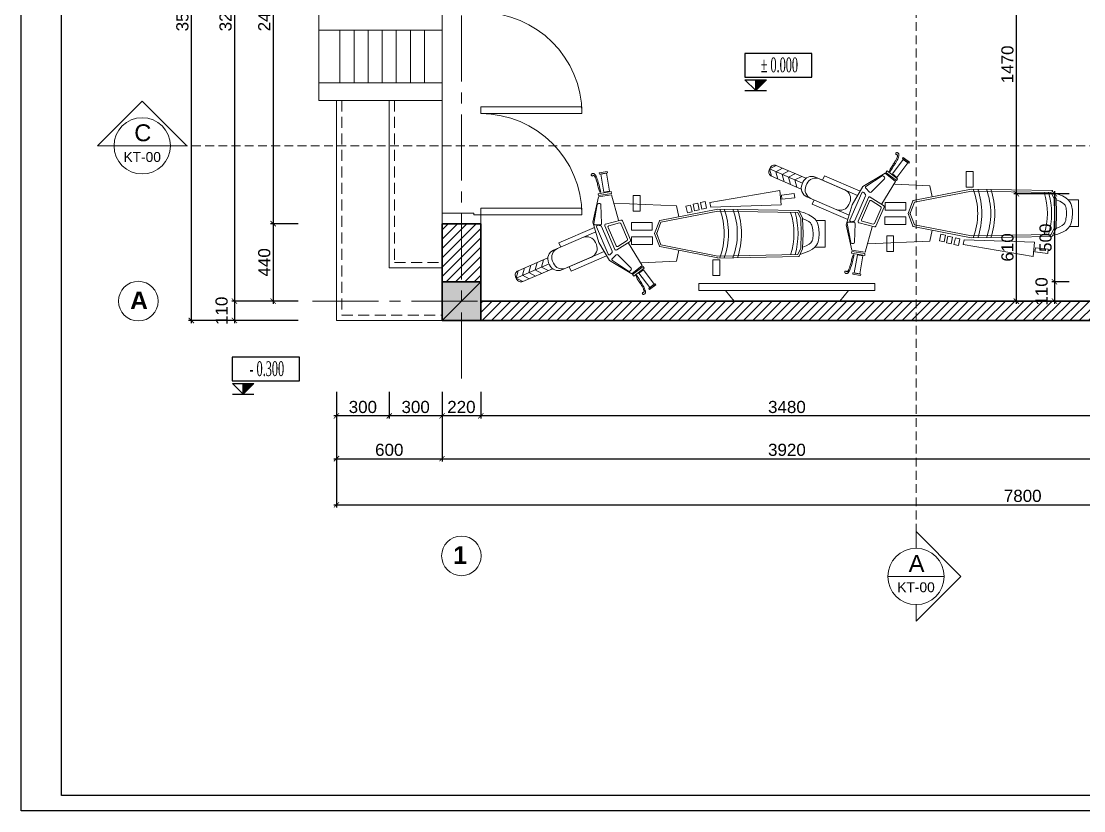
# Model space of a CAD drawing. Header units: millimetres. Extents: x 522695 to 636011, y 461124 to 505319.
# Drawn here: x 522695 to 528734, y 496409 to 500895 of the extents above; entities that cross this region are included whole.
import ezdxf
from ezdxf.enums import TextEntityAlignment as Align

# ---------------------------------------------------------------- set-up
doc = ezdxf.new("R2010")
doc.units = ezdxf.units.MM
doc.header["$LTSCALE"] = 500
doc.header["$MEASUREMENT"] = 0
doc.linetypes.add('CENTER2', pattern=[1.125, 0.75, -0.125, 0.125, -0.125])
doc.linetypes.add('DASHED2', pattern=[0.375, 0.25, -0.125])
doc.layers.get('0').update_dxf_attribs({"linetype": 'CONTINUOUS'})
doc.layers.get('DEFPOINTS').update_dxf_attribs({"color": 250, "linetype": 'CONTINUOUS'})
for name, color, linetype, lineweight in [('DH_CAT', 3, 'CONTINUOUS', 35), ('DH_HATCH', 250, 'CONTINUOUS', 5), ('DH_KHUAT', 149, 'DASHED2', 9), ('DH_KTHUOC', 8, 'CONTINUOUS', 5), ('DH_NETMANH', 9, 'CONTINUOUS', 5), ('DH_NOITHAT', 252, 'CONTINUOUS', 9), ('DH_TEXT', 4, 'CONTINUOUS', 13), ('DH_THAY', 4, 'CONTINUOUS', 13), ('DH_TRUC', 251, 'CENTER2', 5), ('TEXT', 3, 'CONTINUOUS', 25)]:
    doc.layers.add(name, color=color, linetype=linetype, lineweight=lineweight)
doc.layers.add('E_Thay', color=33, linetype='CONTINUOUS')
doc.layers.add('IN', color=5, linetype='CONTINUOUS')
doc.styles.add('arial', font='arial.ttf')
doc.styles.add('DH_ARIAL_B', font='arialbd.ttf')
doc.styles.add('DH_KITHUOC', font='arial.ttf')
doc.styles.add('ROMANSssss', font='vntimeh.shx', dxfattribs={"width": 0.55})
doc.dimstyles.new('DH_100s', dxfattribs={"dimtxt": 230, "dimasz": 100, "dimexe": 50, "dimexo": 0, "dimgap": 50, "dimtad": 1, "dimdec": 0, "dimzin": 0, "dimdsep": 46, "dimtxsty": 'DH_KITHUOC', "dimblk1": 'ARCHTICK', "dimblk2": 'ARCHTICK', "dimsah": 1, "dimcen": 90, "dimdle": 50, "dimclrd": 8, "dimclre": 8, "dimclrt": 4, "dimadec": 0, "dimazin": 0, "dimtfac": 100, "dimtdec": 0, "dimtofl": 0, "dimtmove": 2, "dimatfit": 3, "dimldrblk": 'ARCHTICK', "dimfxl": 1, "dimtolj": 2, "dimtzin": 0, "dimarcsym": 0})

# ---------------------------------------------------------------- blocks, each defined once
blk = doc.blocks.new('*U23')
for points in [[(-300, 0), (-350, -60), (350, -60), (300, 0)], [(-500, -60), (-500, -100), (500, -100), (500, -60)]]:
    blk.add_lwpolyline(points, close=True)
blk = doc.blocks.new('cot220')
at = {"layer": 'DH_HATCH'}
blk.add_hatch(color=256, dxfattribs=at).paths.add_polyline_path([(-110, -110), (110, -110), (110, 110), (-110, 110)])
at = {"layer": 'DH_CAT'}
blk.add_lwpolyline([(-110, -110), (110, -110), (110, 110), (-110, 110)], close=True, dxfattribs=at)
blk.add_lwpolyline([(110, 110), (-110, -110)], dxfattribs=at)
blk = doc.blocks.new('mb-xemay3')
for p, q in [((-250.9, 1752.4), (-271.2, 1714.2)), ((-170.2, 1565.2), (-250.9, 1752.4)), ((-250.9, 1752.4), (-209.3, 1741)), ((-235.3, 1716.2), (-255.6, 1678.1)), ((-235.3, 1716.2), (-193.7, 1704.8)), ((-219.7, 1680.1), (-240, 1641.9)), ((-204.1, 1643.9), (-224.4, 1605.8)), ((-219.7, 1680.1), (-178.1, 1668.7)), ((-204.1, 1643.9), (-162.5, 1632.5)), ((-188.5, 1607.8), (-208.8, 1569.6)), ((-188.5, 1607.8), (-146.9, 1596.4)), ((-186.9, 1450.7), (-211.7, 1440)), ((-50.6, 1509.5), (-75.4, 1498.8)), ((174.3, 1196.4), (158.3, 840.6)), ((-163.8, 1039.6), (-154.9, 840.6)), ((-154.9, 840.6), (-93.4, 828.5)), ((158.3, 840.6), (96.9, 828.5))]:
    blk.add_line(p, q)
for points in [[(-198.3, 1545.2), (-271.2, 1714.2, -0.414214), (-257.1, 1749.7), (-244.7, 1755.1, -0.414214), (-209.3, 1741)], [(-209.3, 1741), (-136.3, 1572, -0.414214)], [(-101, 1251.6), (-204.6, 1491.6, -0.414214), (-176.4, 1562.6), (-164, 1567.9, -0.414214), (-93, 1539.7)], [(-132.3, 1324.2), (-194.9, 1469.3, -0.414214), (-166.7, 1540.2), (-154.3, 1545.6, -0.414214), (-83.4, 1517.4)], [(-93, 1539.7), (10.6, 1299.7, -0.414214)], [(-50.6, 1509.5), (36.7, 1307.3, -0.414214)], [(-124.4, 1237.8), (-211.7, 1440, -0.414214)], [(-132.3, 1324.2), (-132.3, 1324.2, 0.414214), (-61.4, 1296.1), (-49, 1301.4, 0.414214), (-20.8, 1372.4)], [(1.7, 965.4), (-70.8, 938.1, 0.159003), (-72.3, 935.6), (-137.1, 606.9, 0.056269), (-137.2, 605.8), (-128.8, 147.6, 0.282908), (-126, 143.5), (-85.1, 124.4, 0.100529), (-83.3, 123.9), (1.7, 120.8)], [(1.7, 965.4), (74.3, 938.1, -0.159003), (75.8, 935.6), (140.6, 606.9, -0.056269), (140.6, 605.8), (132.2, 147.6, -0.282908), (129.5, 143.5), (88.6, 124.4, -0.100529), (86.8, 123.9), (1.7, 120.8)]]:
    blk.add_lwpolyline(points, format="xyb")
for points in [[(-48.2, 1282.6), (-151.4, 1221.9), (-226.3, 1095.5), (-180, 1036.1), (-52.6, 1113.5)], [(-48.2, 1282.6), (66.7, 1316.1), (210, 1283.8), (221.6, 1209.4), (77.9, 1169.8)], [(236, 1271.5), (258.4, 1276.7), (276.6, 1281.2), (291.1, 1285.1), (302.5, 1288.5), (311.3, 1291.4), (317.9, 1293.9), (323, 1296.1), (327, 1298.1), (330.4, 1299.9), (333.2, 1301.5), (335.6, 1303.1), (337.6, 1304.6), (339.2, 1306.1), (340.4, 1307.5), (341.4, 1309), (342, 1310.5), (342.5, 1312.1), (342.7, 1313.7), (342.8, 1315.3), (342.7, 1316.9), (342.4, 1318.4), (341.9, 1319.9), (341.3, 1321.2), (340.6, 1322.3), (339.8, 1323.3), (338.9, 1324), (338, 1324.6), (337, 1325), (335.9, 1325.2), (334.9, 1325.3), (333.9, 1325.2), (333, 1324.9), (332.1, 1324.6), (331.2, 1324), (330.5, 1323.4), (329.9, 1322.7), (329.4, 1322), (329, 1321.2), (328.8, 1320.4), (328.7, 1319.6), (328.8, 1318.9), (329.1, 1318.2), (329.4, 1317.5), (329.9, 1316.9), (330.3, 1316.2), (330.8, 1315.6), (331.3, 1315), (331.8, 1314.4), (332.1, 1313.8), (332.4, 1313.2), (332.6, 1312.6), (332.6, 1312), (332.4, 1311.3), (332.1, 1310.6), (331.6, 1309.8), (330.9, 1308.9), (329.9, 1308), (328.7, 1307), (327.2, 1305.9), (325.4, 1304.7), (323.2, 1303.5), (320.6, 1302.3), (317.7, 1300.9), (314.3, 1299.5), (310.5, 1298.1), (306.2, 1296.7), (301.5, 1295.2), (296.5, 1293.6), (291, 1292.1), (285.2, 1290.6), (279.1, 1289), (272.7, 1287.5), (266.1, 1286), (259.5, 1284.4), (253.1, 1282.8), (247.4, 1281), (242.5, 1279), (238.8, 1276.8), (236.5, 1274.3), (236, 1271.5)], [(-235.1, 1068.2), (-254.2, 1055.5), (-270, 1045.3), (-282.9, 1037.4), (-293.1, 1031.4), (-301.2, 1027.1), (-307.6, 1024), (-312.7, 1021.8), (-316.9, 1020.2), (-320.5, 1019), (-323.7, 1018.1), (-326.5, 1017.4), (-328.9, 1017), (-331.1, 1016.8), (-333, 1016.9), (-334.7, 1017.3), (-336.2, 1017.8), (-337.7, 1018.5), (-339, 1019.5), (-340.3, 1020.6), (-341.3, 1021.8), (-342.2, 1023), (-343, 1024.3), (-343.5, 1025.7), (-343.9, 1027), (-344, 1028.2), (-344, 1029.4), (-343.7, 1030.5), (-343.3, 1031.5), (-342.8, 1032.4), (-342.1, 1033.1), (-341.4, 1033.8), (-340.5, 1034.3), (-339.6, 1034.7), (-338.7, 1035), (-337.7, 1035.1), (-336.8, 1035), (-335.9, 1034.9), (-335.1, 1034.6), (-334.4, 1034.3), (-333.7, 1033.8), (-333.3, 1033.2), (-332.9, 1032.5), (-332.7, 1031.8), (-332.5, 1031), (-332.4, 1030.3), (-332.3, 1029.5), (-332.2, 1028.7), (-332.1, 1028), (-331.9, 1027.3), (-331.6, 1026.7), (-331.3, 1026.2), (-330.8, 1025.7), (-330.2, 1025.4), (-329.5, 1025.1), (-328.6, 1024.9), (-327.4, 1024.9), (-326.1, 1024.9), (-324.5, 1025.1), (-322.7, 1025.5), (-320.6, 1026), (-318.2, 1026.7), (-315.6, 1027.7), (-312.6, 1029), (-309.2, 1030.5), (-305.6, 1032.3), (-301.6, 1034.4), (-297.3, 1036.8), (-292.7, 1039.4), (-287.9, 1042.3), (-282.8, 1045.5), (-277.5, 1048.9), (-272, 1052.5), (-266.3, 1056.3), (-260.6, 1060), (-255.1, 1063.5), (-249.9, 1066.4), (-245.1, 1068.6), (-240.9, 1069.8), (-237.5, 1069.7), (-235.1, 1068.2)], [(5.7, 954.9), (-62, 929.4), (-125.9, 605.4), (-117.6, 152), (-81.6, 135.1), (2.2, 132)], [(-2.2, 954.9), (65.5, 929.4), (129.4, 605.4), (121.1, 152), (85, 135.1), (1.3, 132)], [(165, 246.7), (247, 253.7), (177.5, 651.3), (150.9, 646.1), (165, 246.7)], [(127.2, 142.4), (119.4, 114.2), (108.9, 88.4), (97.6, 69), (85.7, 55.2), (73.5, 45.8), (61.4, 39.9), (49.5, 36.4), (38.3, 34.3), (27.9, 32.7), (18.2, 31.6), (9, 30.9), (0.2, 30.6), (-8.4, 30.7), (-17, 31.3), (-25.7, 32.3), (-34.8, 33.7), (-44.4, 35.8), (-54.4, 39.4), (-64.8, 45.4), (-75.5, 54.9), (-86.4, 68.8), (-97.5, 88.3), (-108.6, 114.2), (-117, 139.3)], [(86.9, 123.9), (78.5, 103.3), (70, 88.7), (62.4, 79.8), (55.7, 74.6), (49.1, 71.4), (41.6, 69.2), (32.8, 67.6), (23.5, 66.2), (14.9, 65.2), (7.1, 64.6), (-0.1, 64.3), (-7.1, 64.4), (-14, 64.9), (-21.1, 65.7), (-28.5, 66.9), (-35.1, 68.3), (-40.2, 70.1), (-44.9, 72.9), (-50.8, 78.1), (-58.3, 87.7), (-67.2, 103.3), (-75.9, 123.6)], [(-75.2, 54.6), (-75.2, -3.6), (76, -3.6)], [(76, -3.6), (76, 47.7)]]:
    blk.add_lwpolyline(points)
for points in [[(48.5, 1288.2), (46.4, 1272.6, -0.263447), (42.4, 1267.3), (-99, 1206.3, -0.284079), (-106, 1207.4), (-117.5, 1217.1, -0.557537), (-115.9, 1228.4), (39.2, 1295.3, -0.582971)], [(50.6, 1303.6), (52.1, 1272.7, 0.410324), (59.1, 1266.2), (165.2, 1270, 0.378952), (171.7, 1276.1), (172.4, 1283.9, 0.387788), (166.9, 1291.1), (58.6, 1310.6, 0.482138)], [(-141.3, 1205.9), (-119.8, 1183.6, -0.410324), (-119.9, 1174.1), (-195.4, 1099.4, -0.378952), (-204.4, 1098.9), (-210.5, 1103.8, -0.387788), (-211.9, 1112.8), (-151.8, 1204.9, -0.482138)], [(55.4, 1243.8), (77.8, 1156.5, -0.369055), (73.9, 1148.6), (-34.5, 1101.8, -0.369055), (-42.9, 1104.4), (-91.1, 1180.6, -0.460861), (-88.1, 1190.4), (46.2, 1248.4, -0.460861)], [(46.2, 1225.2), (61.8, 1164.3, -0.369055), (58, 1156.4), (-29.3, 1118.8, -0.369055), (-37.6, 1121.4), (-71.2, 1174.5, -0.460861), (-68.2, 1184.3), (37, 1229.7, -0.460861)]]:
    blk.add_lwpolyline(points, format="xyb", close=True)
for points in [[(229.2, 1209.9), (217.4, 1284.6), (228, 1286.3), (239.9, 1211.6)], [(243.2, 1221.3), (237.5, 1253.2), (338.6, 1271), (344.2, 1239.1)], [(347.2, 1233.7), (339.4, 1278.4), (345.8, 1279.5), (353.6, 1234.8)], [(-185.6, 1030.9), (-231.8, 1090.7), (-240.4, 1084.1), (-194.2, 1024.3)], [(-60.4, 1095.7), (-60.4, 976.9), (-17.2, 976.9), (-17.2, 1095.7)], [(20.6, 1097.1), (20.6, 978.3), (63.8, 978.3), (63.8, 1097.1)], [(-203.5, 1028.6), (-222.9, 1054.5), (-305.1, 993.2), (-285.8, 967.3)], [(128.6, 1047.1), (128.6, 1086.3), (217.7, 1086.3), (217.7, 1047.1)], [(-283.9, 961.3), (-311, 997.7), (-316.2, 993.8), (-289.1, 957.4)], [(119.1, 778.7), (124.9, 752.4), (163.2, 760.8), (157.4, 787.2)], [(129.9, 738.2), (135.7, 711.9), (174, 720.3), (168.2, 746.7)], [(139.4, 696.4), (145.2, 670), (183.4, 678.4), (177.6, 704.8)], [(-148.1, 594.9), (-148.1, 634), (-237.2, 634), (-237.2, 594.9)], [(228.7, 171.7), (220.3, 244.3), (196.8, 241.6), (205.2, 169)]]:
    blk.add_lwpolyline(points, close=True)
for centre, radius, start, end in [((1.7, 965.4), 396, 249.51674, 290.48326), ((1.7, 965.4), 419.6, 250.82814, 289.17186), ((1.7, 891.2), 396, 249.51674, 290.48326), ((1.7, 891.2), 419.6, 250.82814, 289.17186), ((1.7, 569.4), 396, 252.34887, 287.65113), ((1.7, 569.4), 419.6, 253.43751, 286.56249)]:
    blk.add_arc(centre, radius, start, end)
blk = doc.blocks.new('*U27')
for points in [[(50, 140), (50, 715), (88.3, 715), (88.3, 140)], [(625, 140), (625, 715), (663.3, 715), (663.3, 140)], [(1775, 140), (1775, 715), (1736.7, 715), (1736.7, 140)], [(2350, 140), (2350, 715), (2311.7, 715), (2311.7, 140)], [(50, 100), (60, 100), (60, -80), (0, -80), (0, 140), (50, 140)], [(2350, 100), (2340, 100), (2340, -80), (2400, -80), (2400, 140), (2350, 140)]]:
    blk.add_lwpolyline(points, close=True)
at = {"color": 8}
for centre, start, end in [((50, 140), 0, 90), ((625, 140), 0, 90), ((1775, 140), 90, 180), ((2350, 140), 90, 180)]:
    blk.add_arc(centre, 575, start, end, dxfattribs=at)
blk = doc.blocks.new('KHUNGTEN_A3')
at = {"color": 3}
blk.add_lwpolyline([(0, 14850), (21000, 14850), (21000, 0), (0, 0)], close=True, dxfattribs=at)
blk.add_lwpolyline([(380, 14704), (20854, 14704), (20854, 146), (380, 146)], close=True)
blk = doc.blocks.new('_ARCHTICK')
at = {"color": 0, "linetype": 'ByBlock', "const_width": 0.15}
blk.add_lwpolyline([(-0.5, -0.5), (0.5, 0.5)], dxfattribs=at)
blk = doc.blocks.new('*D43')
at = {"layer": 'DEFPOINTS', "color": 0, "transparency": 16777216}
for p in [(524269.9, 502584.9), (523907.1, 499304.9), (524269.9, 499304.9)]:
    blk.add_point(p, dxfattribs=at)
at = {"layer": 'DH_KTHUOC', "color": 8, "lineweight": -2, "transparency": 16777216}
for p, q in [((524269.9, 502584.9), (523892.1, 502584.9)), ((523907.1, 502599.9), (523907.1, 499289.9)), ((524269.9, 499304.9), (523892.1, 499304.9))]:
    blk.add_line(p, q, dxfattribs=at)
at = {"layer": 'DH_KTHUOC', "color": 8, "lineweight": -2, "transparency": 16777216, "xscale": 30, "yscale": 30, "zscale": 30}
for p, rotation in [((523907.1, 502584.9), 90), ((523907.1, 499304.9), 270)]:
    blk.add_blockref('_ARCHTICK', p, dxfattribs=dict(at, rotation=rotation))
at = {"layer": 'DH_KTHUOC', "color": 4, "transparency": 16777216, "insert": (523856.9, 500944.9), "char_height": 69, "attachment_point": 5, "rotation": 90, "style": 'DH_KITHUOC'}
blk.add_mtext('\\A2;3280', dxfattribs=at)
blk = doc.blocks.new('*D44')
at = {"layer": 'DEFPOINTS', "color": 0, "transparency": 16777216}
for p in [(524269.9, 499744.9), (524127.1, 499304.9), (524269.9, 499304.9)]:
    blk.add_point(p, dxfattribs=at)
at = {"layer": 'DH_KTHUOC', "color": 8, "lineweight": -2, "transparency": 16777216}
for p, q in [((524269.9, 499744.9), (524112.1, 499744.9)), ((524127.1, 499759.9), (524127.1, 499289.9)), ((524269.9, 499304.9), (524112.1, 499304.9))]:
    blk.add_line(p, q, dxfattribs=at)
at = {"layer": 'DH_KTHUOC', "color": 8, "lineweight": -2, "transparency": 16777216, "xscale": 30, "yscale": 30, "zscale": 30}
for p, rotation in [((524127.1, 499744.9), 90), ((524127.1, 499304.9), 270)]:
    blk.add_blockref('_ARCHTICK', p, dxfattribs=dict(at, rotation=rotation))
at = {"layer": 'DH_KTHUOC', "color": 4, "transparency": 16777216, "insert": (524076.9, 499524.9), "char_height": 69, "attachment_point": 5, "rotation": 90, "style": 'DH_KITHUOC'}
blk.add_mtext('\\A2;440', dxfattribs=at)
blk = doc.blocks.new('*D45')
at = {"layer": 'DEFPOINTS', "color": 0, "transparency": 16777216}
for p in [(524269.9, 499304.9), (523907.1, 499194.9), (524269.9, 499194.9)]:
    blk.add_point(p, dxfattribs=at)
at = {"layer": 'DH_KTHUOC', "color": 8, "lineweight": -2, "transparency": 16777216}
for p, q in [((523907.1, 499319.9), (523907.1, 499179.9)), ((524269.9, 499304.9), (523892.1, 499304.9)), ((524269.9, 499194.9), (523892.1, 499194.9))]:
    blk.add_line(p, q, dxfattribs=at)
at = {"layer": 'DH_KTHUOC', "color": 8, "lineweight": -2, "transparency": 16777216, "xscale": 30, "yscale": 30, "zscale": 30}
for p, rotation in [((523907.1, 499304.9), 90), ((523907.1, 499194.9), 270)]:
    blk.add_blockref('_ARCHTICK', p, dxfattribs=dict(at, rotation=rotation))
at = {"layer": 'DH_KTHUOC', "color": 4, "transparency": 16777216, "insert": (523834.4, 499249.9), "char_height": 69, "attachment_point": 5, "rotation": 90, "style": 'DH_KITHUOC'}
blk.add_mtext('\\A2;110', dxfattribs=at)
blk = doc.blocks.new('*D46')
at = {"layer": 'DEFPOINTS', "color": 0, "transparency": 16777216}
for p in [(524269.9, 502694.9), (523661.6, 499194.9), (524269.9, 499194.9)]:
    blk.add_point(p, dxfattribs=at)
at = {"layer": 'DH_KTHUOC', "color": 8, "lineweight": -2, "transparency": 16777216}
for p, q in [((524269.9, 502694.9), (523646.6, 502694.9)), ((523661.6, 502709.9), (523661.6, 499179.9)), ((524269.9, 499194.9), (523646.6, 499194.9))]:
    blk.add_line(p, q, dxfattribs=at)
at = {"layer": 'DH_KTHUOC', "color": 8, "lineweight": -2, "transparency": 16777216, "xscale": 30, "yscale": 30, "zscale": 30}
for p, rotation in [((523661.6, 502694.9), 90), ((523661.6, 499194.9), 270)]:
    blk.add_blockref('_ARCHTICK', p, dxfattribs=dict(at, rotation=rotation))
at = {"layer": 'DH_KTHUOC', "color": 4, "transparency": 16777216, "insert": (523611.4, 500944.9), "char_height": 69, "attachment_point": 5, "rotation": 90, "style": 'DH_KITHUOC'}
blk.add_mtext('\\A2;3500', dxfattribs=at)
blk = doc.blocks.new('*D50')
at = {"layer": 'DEFPOINTS', "color": 0, "transparency": 16777216}
for p in [(528650.5, 501384.9), (528350.6, 499914.9), (528650.5, 499914.9)]:
    blk.add_point(p, dxfattribs=at)
at = {"layer": 'DH_KTHUOC', "color": 8, "lineweight": -2, "transparency": 16777216}
for p, q in [((528650.5, 501384.9), (528335.6, 501384.9)), ((528350.6, 501399.9), (528350.6, 499899.9)), ((528650.5, 499914.9), (528335.6, 499914.9))]:
    blk.add_line(p, q, dxfattribs=at)
at = {"layer": 'DH_KTHUOC', "color": 8, "lineweight": -2, "transparency": 16777216, "xscale": 30, "yscale": 30, "zscale": 30}
for p, rotation in [((528350.6, 501384.9), 90), ((528350.6, 499914.9), 270)]:
    blk.add_blockref('_ARCHTICK', p, dxfattribs=dict(at, rotation=rotation))
at = {"layer": 'DH_KTHUOC', "color": 4, "transparency": 16777216, "insert": (528300.4, 500649.9), "char_height": 69, "attachment_point": 5, "rotation": 90, "style": 'DH_KITHUOC'}
blk.add_mtext('\\A2;1470', dxfattribs=at)
blk = doc.blocks.new('*D51')
at = {"layer": 'DEFPOINTS', "color": 0, "transparency": 16777216}
for p in [(528650.5, 499914.9), (528567.3, 499414.9), (528650.5, 499414.9)]:
    blk.add_point(p, dxfattribs=at)
at = {"layer": 'DH_KTHUOC', "color": 8, "lineweight": -2, "transparency": 16777216}
for p, q in [((528567.3, 499929.9), (528567.3, 499399.9)), ((528650.5, 499914.9), (528552.3, 499914.9)), ((528650.5, 499414.9), (528552.3, 499414.9))]:
    blk.add_line(p, q, dxfattribs=at)
at = {"layer": 'DH_KTHUOC', "color": 8, "lineweight": -2, "transparency": 16777216, "xscale": 30, "yscale": 30, "zscale": 30}
for p, rotation in [((528567.3, 499914.9), 90), ((528567.3, 499414.9), 270)]:
    blk.add_blockref('_ARCHTICK', p, dxfattribs=dict(at, rotation=rotation))
at = {"layer": 'DH_KTHUOC', "color": 4, "transparency": 16777216, "insert": (528517, 499664.9), "char_height": 69, "attachment_point": 5, "rotation": 90, "style": 'DH_KITHUOC'}
blk.add_mtext('\\A2;500', dxfattribs=at)
blk = doc.blocks.new('*D52')
at = {"layer": 'DEFPOINTS', "color": 0, "transparency": 16777216}
for p in [(528650.5, 499414.9), (528567.3, 499304.9), (528650.5, 499304.9)]:
    blk.add_point(p, dxfattribs=at)
at = {"layer": 'DH_KTHUOC', "color": 8, "lineweight": -2, "transparency": 16777216}
for p, q in [((528650.5, 499414.9), (528552.3, 499414.9)), ((528567.3, 499429.9), (528567.3, 499289.9)), ((528650.5, 499304.9), (528552.3, 499304.9))]:
    blk.add_line(p, q, dxfattribs=at)
at = {"layer": 'DH_KTHUOC', "color": 8, "lineweight": -2, "transparency": 16777216, "xscale": 30, "yscale": 30, "zscale": 30}
for p, rotation in [((528567.3, 499414.9), 90), ((528567.3, 499304.9), 270)]:
    blk.add_blockref('_ARCHTICK', p, dxfattribs=dict(at, rotation=rotation))
at = {"layer": 'DH_KTHUOC', "color": 4, "transparency": 16777216, "insert": (528494.5, 499359.9), "char_height": 69, "attachment_point": 5, "rotation": 90, "style": 'DH_KITHUOC'}
blk.add_mtext('\\A2;110', dxfattribs=at)
blk = doc.blocks.new('*D54')
at = {"layer": 'DEFPOINTS', "color": 0, "transparency": 16777216}
for p in [(528650.5, 499914.9), (528350.6, 499304.9), (528650.5, 499304.9)]:
    blk.add_point(p, dxfattribs=at)
at = {"layer": 'DH_KTHUOC', "color": 8, "lineweight": -2, "transparency": 16777216}
for p, q in [((528350.6, 499929.9), (528350.6, 499289.9)), ((528650.5, 499914.9), (528335.6, 499914.9)), ((528650.5, 499304.9), (528335.6, 499304.9))]:
    blk.add_line(p, q, dxfattribs=at)
at = {"layer": 'DH_KTHUOC', "color": 8, "lineweight": -2, "transparency": 16777216, "xscale": 30, "yscale": 30, "zscale": 30}
for p, rotation in [((528350.6, 499914.9), 90), ((528350.6, 499304.9), 270)]:
    blk.add_blockref('_ARCHTICK', p, dxfattribs=dict(at, rotation=rotation))
at = {"layer": 'DH_KTHUOC', "color": 4, "transparency": 16777216, "insert": (528300.4, 499609.9), "char_height": 69, "attachment_point": 5, "rotation": 90, "style": 'DH_KITHUOC'}
blk.add_mtext('\\A2;610', dxfattribs=at)
blk = doc.blocks.new('*D75')
at = {"layer": 'DEFPOINTS', "color": 0, "transparency": 16777216}
for p in [(525306.9, 498788.9), (528786.9, 498788.9), (525306.9, 498652.8)]:
    blk.add_point(p, dxfattribs=at)
at = {"layer": 'DH_KTHUOC', "color": 8, "lineweight": -2, "transparency": 16777216}
for p, q in [((525306.9, 498788.9), (525306.9, 498637.8)), ((528786.9, 498788.9), (528786.9, 498637.8)), ((528801.9, 498652.8), (525291.9, 498652.8))]:
    blk.add_line(p, q, dxfattribs=at)
at = {"layer": 'DH_KTHUOC', "color": 8, "lineweight": -2, "transparency": 16777216, "xscale": 30, "yscale": 30, "zscale": 30, "rotation": 180}
blk.add_blockref('_ARCHTICK', (525306.9, 498652.8), dxfattribs=at)
at = {"layer": 'DH_KTHUOC', "color": 8, "lineweight": -2, "transparency": 16777216, "xscale": 30, "yscale": 30, "zscale": 30}
blk.add_blockref('_ARCHTICK', (528786.9, 498652.8), dxfattribs=at)
at = {"layer": 'DH_KTHUOC', "color": 4, "transparency": 16777216, "insert": (527046.9, 498703), "char_height": 69, "attachment_point": 5, "style": 'DH_KITHUOC'}
blk.add_mtext('\\A2;3480', dxfattribs=at)
blk = doc.blocks.new('*D76')
at = {"layer": 'DEFPOINTS', "color": 0, "transparency": 16777216}
for p in [(525086.9, 498788.9), (525306.9, 498788.9), (525086.9, 498652.8)]:
    blk.add_point(p, dxfattribs=at)
at = {"layer": 'DH_KTHUOC', "color": 8, "lineweight": -2, "transparency": 16777216}
for p, q in [((525086.9, 498788.9), (525086.9, 498637.8)), ((525306.9, 498788.9), (525306.9, 498637.8)), ((525321.9, 498652.8), (525071.9, 498652.8))]:
    blk.add_line(p, q, dxfattribs=at)
at = {"layer": 'DH_KTHUOC', "color": 8, "lineweight": -2, "transparency": 16777216, "xscale": 30, "yscale": 30, "zscale": 30, "rotation": 180}
blk.add_blockref('_ARCHTICK', (525086.9, 498652.8), dxfattribs=at)
at = {"layer": 'DH_KTHUOC', "color": 8, "lineweight": -2, "transparency": 16777216, "xscale": 30, "yscale": 30, "zscale": 30}
blk.add_blockref('_ARCHTICK', (525306.9, 498652.8), dxfattribs=at)
at = {"layer": 'DH_KTHUOC', "color": 4, "transparency": 16777216, "insert": (525196.9, 498703), "char_height": 69, "attachment_point": 5, "style": 'DH_KITHUOC'}
blk.add_mtext('\\A2;220', dxfattribs=at)
blk = doc.blocks.new('*D77')
at = {"layer": 'DEFPOINTS', "color": 0, "transparency": 16777216}
for p in [(524786.9, 498788.9), (525086.9, 498788.9), (524786.9, 498652.8)]:
    blk.add_point(p, dxfattribs=at)
at = {"layer": 'DH_KTHUOC', "color": 8, "lineweight": -2, "transparency": 16777216}
for p, q in [((524786.9, 498788.9), (524786.9, 498637.8)), ((525086.9, 498788.9), (525086.9, 498637.8)), ((525101.9, 498652.8), (524771.9, 498652.8))]:
    blk.add_line(p, q, dxfattribs=at)
at = {"layer": 'DH_KTHUOC', "color": 8, "lineweight": -2, "transparency": 16777216, "xscale": 30, "yscale": 30, "zscale": 30, "rotation": 180}
blk.add_blockref('_ARCHTICK', (524786.9, 498652.8), dxfattribs=at)
at = {"layer": 'DH_KTHUOC', "color": 8, "lineweight": -2, "transparency": 16777216, "xscale": 30, "yscale": 30, "zscale": 30}
blk.add_blockref('_ARCHTICK', (525086.9, 498652.8), dxfattribs=at)
at = {"layer": 'DH_KTHUOC', "color": 4, "transparency": 16777216, "insert": (524936.9, 498703), "char_height": 69, "attachment_point": 5, "style": 'DH_KITHUOC'}
blk.add_mtext('\\A2;300', dxfattribs=at)
blk = doc.blocks.new('*D78')
at = {"layer": 'DEFPOINTS', "color": 0, "transparency": 16777216}
for p in [(524486.9, 498788.9), (524786.9, 498788.9), (524486.9, 498652.8)]:
    blk.add_point(p, dxfattribs=at)
at = {"layer": 'DH_KTHUOC', "color": 8, "lineweight": -2, "transparency": 16777216}
for p, q in [((524486.9, 498788.9), (524486.9, 498637.8)), ((524786.9, 498788.9), (524786.9, 498637.8)), ((524801.9, 498652.8), (524471.9, 498652.8))]:
    blk.add_line(p, q, dxfattribs=at)
at = {"layer": 'DH_KTHUOC', "color": 8, "lineweight": -2, "transparency": 16777216, "xscale": 30, "yscale": 30, "zscale": 30, "rotation": 180}
blk.add_blockref('_ARCHTICK', (524486.9, 498652.8), dxfattribs=at)
at = {"layer": 'DH_KTHUOC', "color": 8, "lineweight": -2, "transparency": 16777216, "xscale": 30, "yscale": 30, "zscale": 30}
blk.add_blockref('_ARCHTICK', (524786.9, 498652.8), dxfattribs=at)
at = {"layer": 'DH_KTHUOC', "color": 4, "transparency": 16777216, "insert": (524636.9, 498703), "char_height": 69, "attachment_point": 5, "style": 'DH_KITHUOC'}
blk.add_mtext('\\A2;300', dxfattribs=at)
blk = doc.blocks.new('*D79')
at = {"layer": 'DEFPOINTS', "color": 0, "transparency": 16777216}
for p in [(524486.9, 498788.9), (525086.9, 498788.9), (525086.9, 498409.4)]:
    blk.add_point(p, dxfattribs=at)
at = {"layer": 'DH_KTHUOC', "color": 8, "lineweight": -2, "transparency": 16777216}
for p, q in [((524486.9, 498788.9), (524486.9, 498394.4)), ((525086.9, 498788.9), (525086.9, 498394.4)), ((524471.9, 498409.4), (525101.9, 498409.4))]:
    blk.add_line(p, q, dxfattribs=at)
at = {"layer": 'DH_KTHUOC', "color": 8, "lineweight": -2, "transparency": 16777216, "xscale": 30, "yscale": 30, "zscale": 30, "rotation": 180}
blk.add_blockref('_ARCHTICK', (524486.9, 498409.4), dxfattribs=at)
at = {"layer": 'DH_KTHUOC', "color": 8, "lineweight": -2, "transparency": 16777216, "xscale": 30, "yscale": 30, "zscale": 30}
blk.add_blockref('_ARCHTICK', (525086.9, 498409.4), dxfattribs=at)
at = {"layer": 'DH_KTHUOC', "color": 4, "transparency": 16777216, "insert": (524786.9, 498459.6), "char_height": 69, "attachment_point": 5, "style": 'DH_KITHUOC'}
blk.add_mtext('\\A2;600', dxfattribs=at)
blk = doc.blocks.new('*D80')
at = {"layer": 'DEFPOINTS', "color": 0, "transparency": 16777216}
for p in [(525086.9, 498788.9), (529006.9, 498788.9), (529006.9, 498409.4)]:
    blk.add_point(p, dxfattribs=at)
at = {"layer": 'DH_KTHUOC', "color": 8, "lineweight": -2, "transparency": 16777216}
for p, q in [((525086.9, 498788.9), (525086.9, 498394.4)), ((529006.9, 498788.9), (529006.9, 498394.4)), ((525071.9, 498409.4), (529021.9, 498409.4))]:
    blk.add_line(p, q, dxfattribs=at)
at = {"layer": 'DH_KTHUOC', "color": 8, "lineweight": -2, "transparency": 16777216, "xscale": 30, "yscale": 30, "zscale": 30, "rotation": 180}
blk.add_blockref('_ARCHTICK', (525086.9, 498409.4), dxfattribs=at)
at = {"layer": 'DH_KTHUOC', "color": 8, "lineweight": -2, "transparency": 16777216, "xscale": 30, "yscale": 30, "zscale": 30}
blk.add_blockref('_ARCHTICK', (529006.9, 498409.4), dxfattribs=at)
at = {"layer": 'DH_KTHUOC', "color": 4, "transparency": 16777216, "insert": (527046.9, 498459.6), "char_height": 69, "attachment_point": 5, "style": 'DH_KITHUOC'}
blk.add_mtext('\\A2;3920', dxfattribs=at)
blk = doc.blocks.new('*D82')
at = {"layer": 'DEFPOINTS', "color": 0, "transparency": 16777216}
for p in [(524486.9, 498788.9), (532286.9, 498788.9), (532286.9, 498147.7)]:
    blk.add_point(p, dxfattribs=at)
at = {"layer": 'DH_KTHUOC', "color": 8, "lineweight": -2, "transparency": 16777216}
for p, q in [((524486.9, 498788.9), (524486.9, 498132.7)), ((532286.9, 498788.9), (532286.9, 498132.7)), ((524471.9, 498147.7), (532301.9, 498147.7))]:
    blk.add_line(p, q, dxfattribs=at)
at = {"layer": 'DH_KTHUOC', "color": 8, "lineweight": -2, "transparency": 16777216, "xscale": 30, "yscale": 30, "zscale": 30, "rotation": 180}
blk.add_blockref('_ARCHTICK', (524486.9, 498147.7), dxfattribs=at)
at = {"layer": 'DH_KTHUOC', "color": 8, "lineweight": -2, "transparency": 16777216, "xscale": 30, "yscale": 30, "zscale": 30}
blk.add_blockref('_ARCHTICK', (532286.9, 498147.7), dxfattribs=at)
at = {"layer": 'DH_KTHUOC', "color": 4, "transparency": 16777216, "insert": (528386.9, 498198), "char_height": 69, "attachment_point": 5, "style": 'DH_KITHUOC'}
blk.add_mtext('\\A2;7800', dxfattribs=at)
blk = doc.blocks.new('*D84')
at = {"layer": 'DEFPOINTS', "color": 0, "transparency": 16777216}
for p in [(524269.9, 502144.9), (524127.1, 499744.9), (524269.9, 499744.9)]:
    blk.add_point(p, dxfattribs=at)
at = {"layer": 'DH_KTHUOC', "color": 8, "lineweight": -2, "transparency": 16777216}
for p, q in [((524127.1, 502159.9), (524127.1, 499729.9)), ((524269.9, 502144.9), (524112.1, 502144.9)), ((524269.9, 499744.9), (524112.1, 499744.9))]:
    blk.add_line(p, q, dxfattribs=at)
at = {"layer": 'DH_KTHUOC', "color": 8, "lineweight": -2, "transparency": 16777216, "xscale": 30, "yscale": 30, "zscale": 30}
for p, rotation in [((524127.1, 502144.9), 90), ((524127.1, 499744.9), 270)]:
    blk.add_blockref('_ARCHTICK', p, dxfattribs=dict(at, rotation=rotation))
at = {"layer": 'DH_KTHUOC', "color": 4, "transparency": 16777216, "insert": (524076.9, 500944.9), "char_height": 69, "attachment_point": 5, "rotation": 90, "style": 'DH_KITHUOC'}
blk.add_mtext('\\A2;2400', dxfattribs=at)
blk = doc.blocks.new('CosSan')
at = {"lineweight": 25}
blk.add_hatch(color=8, dxfattribs=at).paths.add_polyline_path([(160, 160), (0, 160), (0, 0)])
at = {"color": 8, "lineweight": 25}
for p, q in [((0, 0), (0, 160)), ((-160, 0), (160, 0))]:
    blk.add_line(p, q, dxfattribs=at)
blk.add_lwpolyline([(0, 0), (-160, 160), (160, 160)], close=True, dxfattribs=at)
at = {"color": 8}
blk.add_wipeout([(-161, 550), (-161, 200), (839, 200), (839, 550)], dxfattribs=at).dxf.layer = 'E_Thay'
at = {"color": 8, "lineweight": 25}
blk.add_lwpolyline([(-161, 200), (839, 200), (839, 550), (-161, 550)], close=True, dxfattribs=at)
at = {"layer": 'E_Thay', "color": 8, "lineweight": 25}
blk.add_line((-160, 160), (160, 160), dxfattribs=at)
at = {"style": 'ROMANSssss', "width": 0.55}
blk.add_attdef('%%P0,000', text='', height=220, dxfattribs=at).set_placement((353, 271), align=Align.CENTER)
blk = doc.blocks.new('*U211')
at = {"color": 8}
for points in [[(0, 518.2), (0, 636.4), (318.2, 318.2), (0, 0), (0, 118.2)], [(-200, 318.2), (200, 318.2)], [(0, -7111.6), (0, -6993.4), (318.2, -7311.6), (0, -7629.8), (0, -7511.6)], [(-200, -7311.6), (200, -7311.6)]]:
    blk.add_lwpolyline(points, dxfattribs=at)
for centre in [(0, 318.2), (0, -7311.6)]:
    blk.add_circle(centre, 200, dxfattribs=at)
at = {"layer": 'DH_KHUAT', "color": 250, "linetype": 'DASHED2', "ltscale": 0.5}
blk.add_lwpolyline([(0, 0), (0, -7111.6)], dxfattribs=at)
at = {"style": 'arial'}
for p in [(4.1, 410.9), (4.1, -7218.9)]:
    blk.add_text('A', height=120, dxfattribs=at).set_placement(p, align=Align.MIDDLE_CENTER)
for p in [(0, 185.6), (0, -7444.2)]:
    blk.add_attdef('KYHIEU', text='', height=70, dxfattribs=at).set_placement(p, align=Align.BOTTOM_CENTER)
blk = doc.blocks.new('*U210')
at = {"color": 8}
for points in [[(-118.2, 0), (0, 0), (-318.2, 318.2), (-636.4, 0), (-518.2, 0)], [(-518.2, 0), (-118.2, 0)]]:
    blk.add_lwpolyline(points, dxfattribs=at)
at = {"color": 250, "linetype": 'DASHED2', "ltscale": 0.5}
blk.add_lwpolyline([(12098.5, 0), (-118.2, 0)], dxfattribs=at)
at = {"color": 8}
blk.add_circle((-318.2, 0), 200, dxfattribs=at)
at = {"style": 'arial'}
blk.add_text('C', height=120, dxfattribs=at).set_placement((-314.1, 92.7), align=Align.MIDDLE_CENTER)
for p in [(-318.2, -135.2), (12416.7, -135.2)]:
    blk.add_attdef('KH', text='', height=70, dxfattribs=at).set_placement(p, align=Align.BOTTOM_CENTER)

msp = doc.modelspace()

# ---------------------------------------------------------------- hatches: boundary and pattern name
at = {"layer": 'DH_HATCH'}
h = msp.add_hatch(dxfattribs=at)
h.set_pattern_fill('ANSI31', color=256, scale=300, style=0)
h.set_pattern_definition([(45, (469463.38, 499081.503), (-26.516504, 26.516504), [])])
h.paths.add_polyline_path([(525306.9, 502474.9), (525086.9, 502474.9), (525086.9, 502144.9), (525306.9, 502144.9)])
h.paths.add_polyline_path([(528786.9, 502694.9), (525306.9, 502694.9), (525306.9, 502584.9), (528786.9, 502584.9)])
h.paths.add_polyline_path([(525306.9, 499744.9), (525086.9, 499744.9), (525086.9, 499414.9), (525306.9, 499414.9)])
h.paths.add_polyline_path([(528786.9, 499304.9), (525306.9, 499304.9), (525306.9, 499194.9), (528786.9, 499194.9)])
h.paths.add_polyline_path([(532066.9, 499304.9), (531646.9, 499304.9), (531646.9, 499504.9), (532066.9, 499504.9), (532066.9, 499414.9), (532286.9, 499414.9), (532286.9, 502474.9), (532176.9, 502474.9), (532176.9, 499574.9), (531576.9, 499574.9), (531576.9, 499304.9), (529006.9, 499304.9), (529006.9, 499194.9), (532066.9, 499194.9)])
h.paths.add_polyline_path([(532176.9, 501804.9), (532126.9, 501804.9), (532126.9, 501734.9), (532176.9, 501734.9)], flags=17)
h.paths.add_polyline_path([(529006.9, 502584.9), (532066.9, 502584.9), (532066.9, 502694.9), (529006.9, 502694.9)])
h.paths.add_polyline_path([(530506.9, 502584.9), (530576.9, 502584.9), (530576.9, 501804.9), (530506.9, 501804.9)])
h.paths.add_polyline_path([(530006.9, 501734.9), (530006.9, 501798.6), (529970.3, 501734.9)])
h.paths.add_polyline_path([(530506.9, 501804.9), (530506.9, 501734.9), (531426.9, 501734.9), (531426.9, 501804.9)])

# ---------------------------------------------------------------- linework, layer by layer
at = {"layer": 'DH_CAT'}
for points in [[(525086.9, 502144.9), (525086.9, 502694.9), (532286.9, 502694.9), (532286.9, 499194.9), (525086.9, 499194.9), (525086.9, 499744.9)], [(525086.9, 499744.9), (525306.9, 499744.9)], [(531576.9, 499304.9), (525306.9, 499304.9), (525306.9, 499744.9)]]:
    msp.add_lwpolyline(points, dxfattribs=at)
at = {"layer": 'DH_KHUAT', "ltscale": 0.5}
for points in [[(524516.9, 500444.9), (524516.9, 499224.9), (525086.9, 499224.9)], [(524816.9, 500444.9), (524816.9, 499524.9), (525086.9, 499524.9)]]:
    msp.add_lwpolyline(points, dxfattribs=at)
at = {"layer": 'DH_KTHUOC'}
for points in [[(524506.9, 500844.9), (524506.9, 500544.9)], [(524586.9, 500844.9), (524586.9, 500544.9)], [(524666.9, 500844.9), (524666.9, 500544.9)], [(524746.9, 500844.9), (524746.9, 500544.9)], [(524826.9, 500844.9), (524826.9, 500544.9)], [(524906.9, 500844.9), (524906.9, 500544.9)], [(524986.9, 500844.9), (524986.9, 500544.9)]]:
    msp.add_lwpolyline(points, dxfattribs=at)
at = {"layer": 'DH_NETMANH'}
for points in [[(525086.9, 500844.9), (524386.9, 500844.9)], [(525086.9, 500544.9), (524386.9, 500544.9)]]:
    msp.add_lwpolyline(points, dxfattribs=at)
at = {"layer": 'DH_THAY'}
for points in [[(525086.9, 502144.9), (525086.9, 499744.9)], [(524386.9, 500944.9), (524386.9, 500444.9)], [(525086.9, 500444.9), (524386.9, 500444.9)], [(524486.9, 500444.9), (524486.9, 499194.9), (525086.9, 499194.9)], [(524786.9, 500444.9), (524786.9, 499494.9), (525086.9, 499494.9)]]:
    msp.add_lwpolyline(points, dxfattribs=at)
for centre in [(523360.8, 499304.9), (525196.9, 497857.4)]:
    msp.add_circle(centre, 112.5, dxfattribs=at)
at = {"layer": 'DH_TRUC'}
for p, q in [((525196.9, 503178.1), (525196.9, 498858.1)), ((524351.1, 499304.9), (532443.5, 499304.9))]:
    msp.add_line(p, q, dxfattribs=at)

# ---------------------------------------------------------------- block references
at = {"xscale": 0.6000000000058208, "yscale": 0.6000000000058208, "zscale": 0.6000000000058208}
msp.add_blockref('KHUNGTEN_A3', (522695.5, 496409.3), dxfattribs=at)
at = {"layer": 'DH_CAT'}
msp.add_blockref('cot220', (525196.9, 499304.9), dxfattribs=at)
at = {"layer": 'DH_HATCH', "xscale": -1, "rotation": 90}
msp.add_blockref('mb-xemay3', (528700.5, 499804.6), dxfattribs=at)
at = {"layer": 'DH_HATCH', "rotation": 90}
msp.add_blockref('mb-xemay3', (527260.2, 499687), dxfattribs=at)
at = {"layer": 'DH_NOITHAT'}
for name, p, rotation in [('*U27', (525166.9, 502144.9), 270), ('*U23', (527046.9, 499304.9), 180)]:
    msp.add_blockref(name, p, dxfattribs=dict(at, rotation=rotation))
at = {"layer": 'DH_THAY'}
ref = msp.add_blockref('*U211', (527780.5, 503589.7), dxfattribs=dict(at, xscale=0.8000000000000114, yscale=0.8000000000000114, zscale=0.8000000000000114))
ref.add_attrib('KYHIEU', 'KT-00', dxfattribs={"layer": '0', "height": 56, "style": 'arial'}).set_placement((527780.5, 497634.4), align=Align.BOTTOM_CENTER)
ref.add_attrib('KYHIEU', 'KT-00', dxfattribs={"layer": '0', "height": 56, "style": 'arial'}).set_placement((527780.5, 503738.2), align=Align.BOTTOM_CENTER)
ref = msp.add_blockref('*U210', (523637.4, 500187.1), dxfattribs=dict(at, xscale=0.8, yscale=0.8, zscale=0.8))
ref.add_attrib('KH', 'KT-00', dxfattribs={"layer": '0', "height": 56, "style": 'arial'}).set_placement((523382.8, 500079), align=Align.BOTTOM_CENTER)

# ---------------------------------------------------------------- texts
at = {"layer": 'DH_TEXT', "style": 'DH_ARIAL_B'}
for s, p in [('A', (523314.3, 499259.4)), ('1', (525150.3, 497811.9))]:
    msp.add_text(s, height=100, dxfattribs=at).set_placement(p)

# ---------------------------------------------------------------- dimensions: what is measured, and where the dimension line sits
at = {"layer": 'DH_KTHUOC'}
for base, p1, p2, picture, middle in [((523661.6, 499194.9), (524269.9, 502694.9), (524269.9, 499194.9), '*D46', (523611.4, 500944.9)), ((523907.1, 499304.9), (524269.9, 502584.9), (524269.9, 499304.9), '*D43', (523856.9, 500944.9)), ((524127.1, 499744.9), (524269.9, 502144.9), (524269.9, 499744.9), '*D84', (524076.9, 500944.9)), ((528350.6, 499914.9), (528650.5, 501384.9), (528650.5, 499914.9), '*D50', (528300.4, 500649.9)), ((528350.6, 499304.9), (528650.5, 499914.9), (528650.5, 499304.9), '*D54', (528300.4, 499609.9)), ((528567.3, 499414.9), (528650.5, 499914.9), (528650.5, 499414.9), '*D51', (528517, 499664.9)), ((524127.1, 499304.9), (524269.9, 499744.9), (524269.9, 499304.9), '*D44', (524076.9, 499524.9)), ((528567.3, 499304.9), (528650.5, 499414.9), (528650.5, 499304.9), '*D52', (528494.5, 499359.9)), ((523907.1, 499194.9), (524269.9, 499304.9), (524269.9, 499194.9), '*D45', (523834.4, 499249.9))]:
    dim = msp.add_linear_dim(base=base, p1=p1, p2=p2, angle=90, dimstyle='DH_100s', override={"dimscale": 0.3, "dimarcsym": 2}, dxfattribs=at)
    dim.commit()
    dim.dimension.update_dxf_attribs({"geometry": picture, "text_midpoint": middle})
for base, p1, p2, picture, middle in [((524486.9, 498652.8), (524786.9, 498788.9), (524486.9, 498788.9), '*D78', (524636.9, 498703)), ((525086.9, 498409.4), (524486.9, 498788.9), (525086.9, 498788.9), '*D79', (524786.9, 498459.6)), ((532286.9, 498147.7), (524486.9, 498788.9), (532286.9, 498788.9), '*D82', (528386.9, 498198)), ((524786.9, 498652.8), (525086.9, 498788.9), (524786.9, 498788.9), '*D77', (524936.9, 498703)), ((525086.9, 498652.8), (525306.9, 498788.9), (525086.9, 498788.9), '*D76', (525196.9, 498703)), ((529006.9, 498409.4), (525086.9, 498788.9), (529006.9, 498788.9), '*D80', (527046.9, 498459.6)), ((525306.9, 498652.8), (528786.9, 498788.9), (525306.9, 498788.9), '*D75', (527046.9, 498703))]:
    dim = msp.add_linear_dim(base=base, p1=p1, p2=p2, dimstyle='DH_100s', override={"dimscale": 0.3, "dimarcsym": 2}, dxfattribs=at)
    dim.commit()
    dim.dimension.update_dxf_attribs({"geometry": picture, "text_midpoint": middle})

# ---------------------------------------------------------------- next in the draw order: block references
ref = msp.add_blockref('CosSan', (526869.4, 500501.8), dxfattribs=dict(xscale=0.3809999999939464, yscale=0.3809999999939464, zscale=0.3809999999939464))
ref.add_attrib('%%P0,000', '%%P 0.000', dxfattribs={"layer": 'TEXT', "height": 83.82, "style": 'ROMANSssss', "width": 0.55}).set_placement((527003.9, 500605), align=Align.CENTER)
ref = msp.add_blockref('CosSan', (523956.2, 498776), dxfattribs=dict(xscale=0.3809999999939464, yscale=0.3809999999939464, zscale=0.3809999999939464))
ref.add_attrib('%%P0,000', '- 0.300', dxfattribs={"layer": 'TEXT', "height": 83.82, "style": 'ROMANSssss', "width": 0.55}).set_placement((524090.8, 498879.1), align=Align.CENTER)

# ---------------------------------------------------------------- next in the draw order: linework, layer by layer
at = {"layer": 'IN'}
msp.add_lwpolyline([(522695.5, 505319.3), (535295.5, 505319.3), (535295.5, 496409.3), (522695.5, 496409.3)], close=True, dxfattribs=at)

doc.saveas('drawing.dxf')
